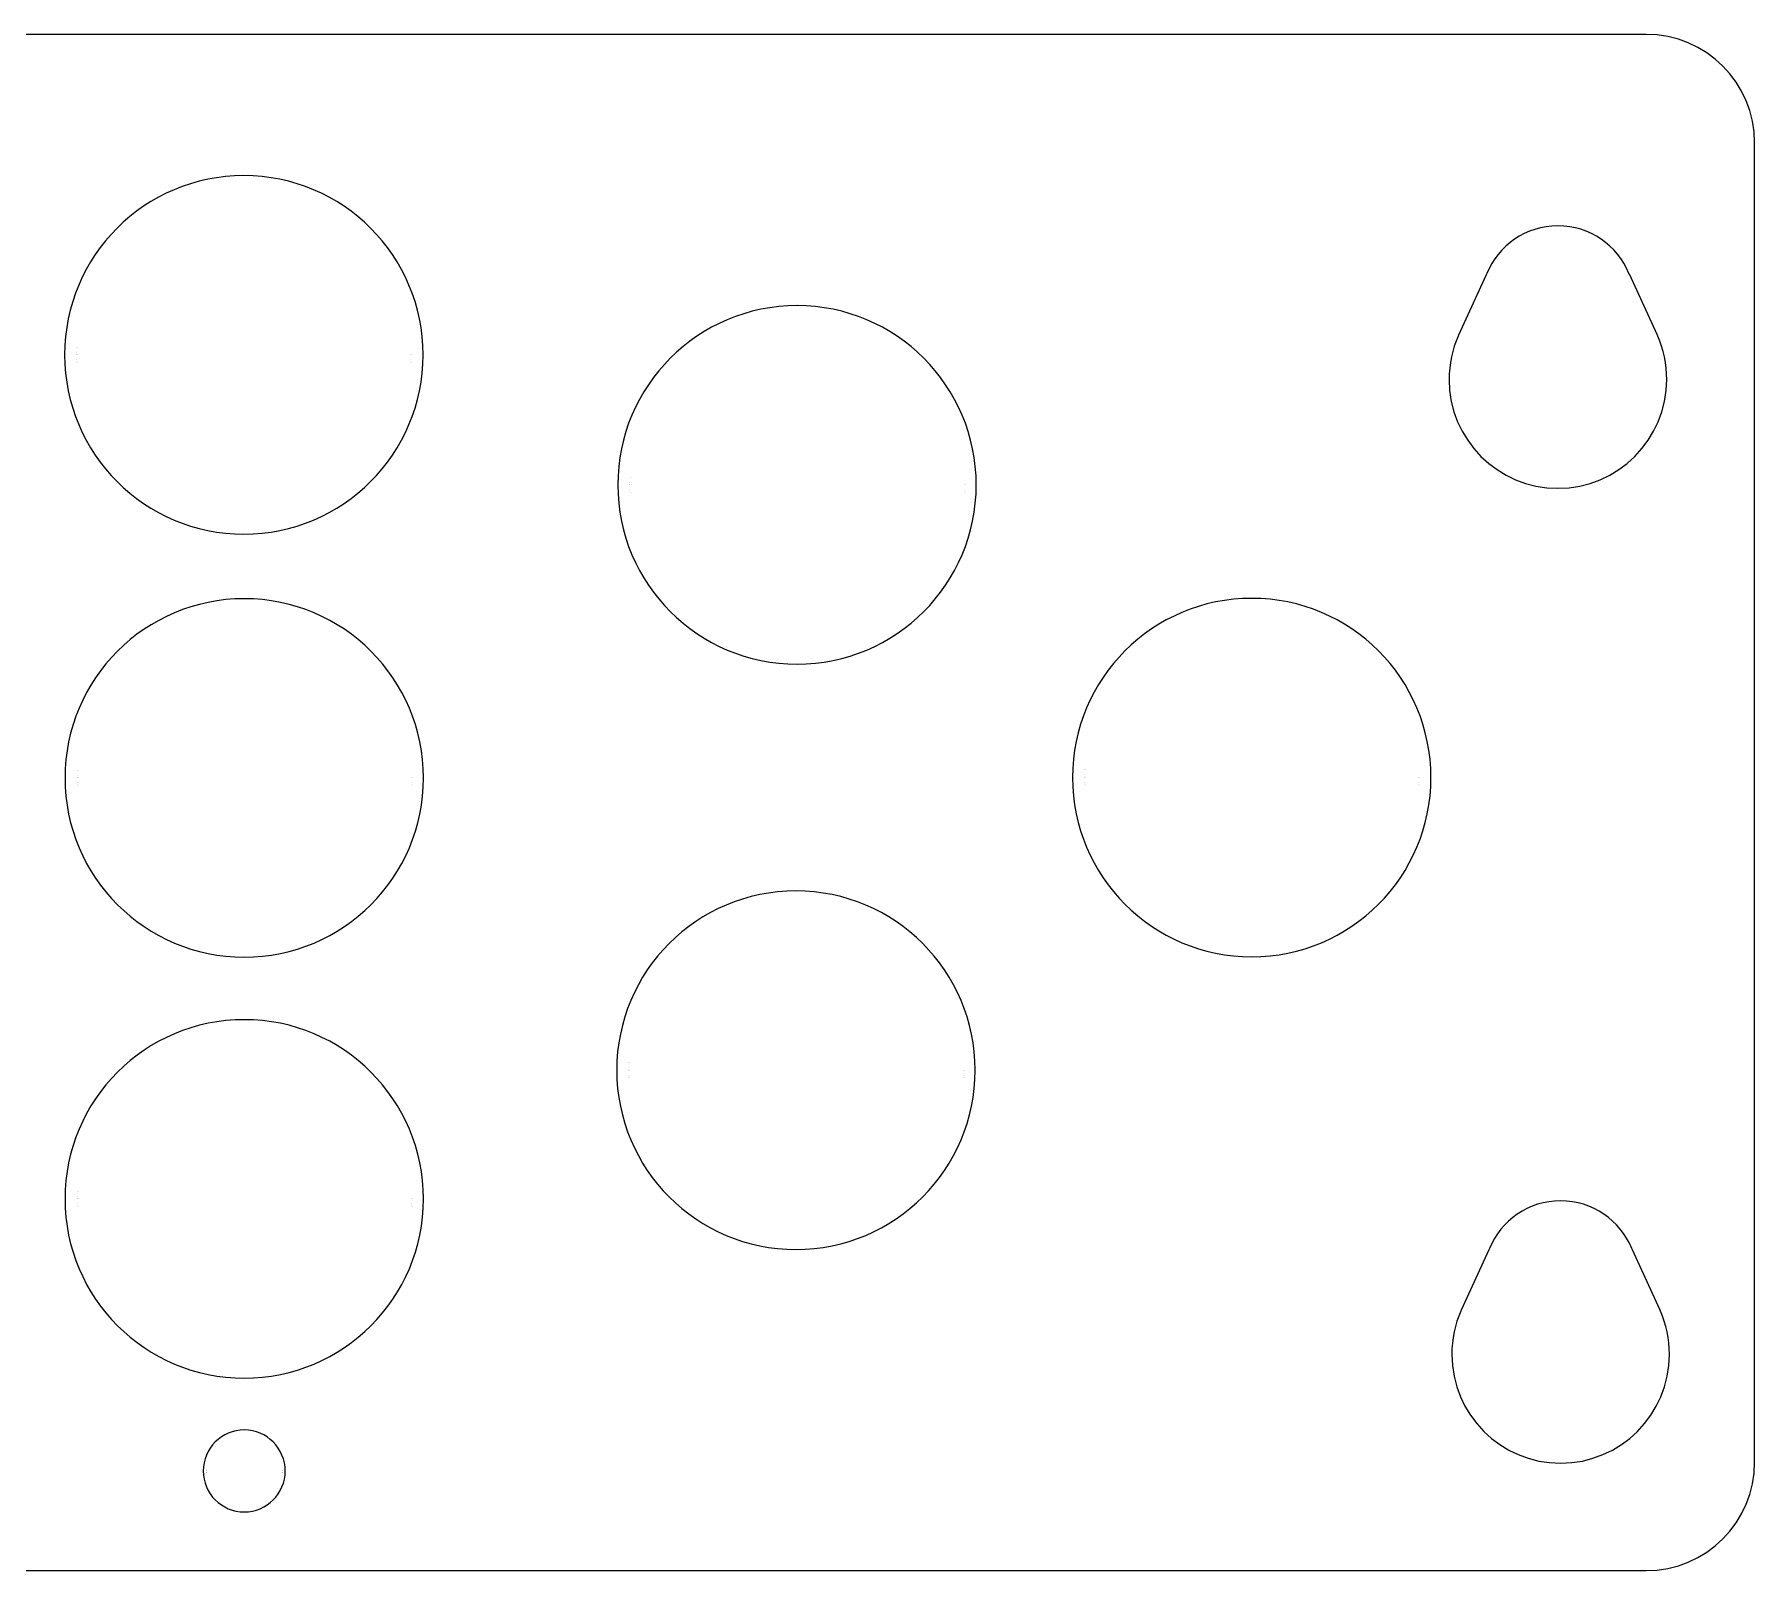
# Model space of a CAD drawing. Header units: inches. Extents: x 6 to 124, y -65 to -5.
# Drawn here: x 56.9 to 124, y -65.1 to -5.1 of the extents above; entities that cross this region are included whole.
import ezdxf

# ---------------------------------------------------------------- set-up
doc = ezdxf.new("R2010")
doc.units = ezdxf.units.IN
doc.header["$MEASUREMENT"] = 0
doc.layers.add('Layer 1', color=7, linetype='Continuous')

# ---------------------------------------------------------------- blocks, each defined once
blk = doc.blocks.new('block 5')
at = {"layer": 'Layer 1', "lineweight": 0}
for points in [[(58.513, -17.276), (58.513, -17.276)], [(58.513, -17.577), (58.513, -17.577)]]:
    blk.add_lwpolyline(points, dxfattribs=at)
blk = doc.blocks.new('block 6')
at = {"layer": 'Layer 1', "lineweight": 0}
blk.add_lwpolyline([(71.562, -17.577), (71.562, -17.577)], dxfattribs=at)
blk.add_lwpolyline([(71.562, -17.577), (71.562, -17.577)], dxfattribs=at)
blk = doc.blocks.new('block 4')
at = {"layer": 'Layer 1'}
for name in ['block 5', 'block 6']:
    blk.add_blockref(name, (0, 0), dxfattribs=at)
blk = doc.blocks.new('block 8')
at = {"layer": 'Layer 1', "lineweight": 0}
for points in [[(58.554, -17.276), (58.554, -17.276)], [(58.554, -17.577), (58.554, -17.577)]]:
    blk.add_lwpolyline(points, dxfattribs=at)
blk = doc.blocks.new('block 9')
at = {"layer": 'Layer 1', "lineweight": 0}
blk.add_lwpolyline([(71.603, -17.577), (71.603, -17.577)], dxfattribs=at)
blk.add_lwpolyline([(71.603, -17.577), (71.603, -17.577)], dxfattribs=at)
blk = doc.blocks.new('block 7')
at = {"layer": 'Layer 1'}
for name in ['block 8', 'block 9']:
    blk.add_blockref(name, (0, 0), dxfattribs=at)
blk = doc.blocks.new('block 11')
at = {"layer": 'Layer 1', "lineweight": 0}
for points in [[(58.513, -17.546), (58.513, -17.546)], [(58.513, -17.847), (58.513, -17.847)]]:
    blk.add_lwpolyline(points, dxfattribs=at)
blk = doc.blocks.new('block 12')
at = {"layer": 'Layer 1', "lineweight": 0}
blk.add_lwpolyline([(71.562, -17.847), (71.562, -17.847)], dxfattribs=at)
blk.add_lwpolyline([(71.562, -17.847), (71.562, -17.847)], dxfattribs=at)
blk = doc.blocks.new('block 10')
at = {"layer": 'Layer 1'}
for name in ['block 11', 'block 12']:
    blk.add_blockref(name, (0, 0), dxfattribs=at)
blk = doc.blocks.new('block 14')
at = {"layer": 'Layer 1', "lineweight": 0}
for points in [[(58.554, -17.577), (58.554, -17.577)], [(58.554, -17.879), (58.554, -17.879)]]:
    blk.add_lwpolyline(points, dxfattribs=at)
blk = doc.blocks.new('block 15')
at = {"layer": 'Layer 1', "lineweight": 0}
blk.add_lwpolyline([(71.603, -17.879), (71.603, -17.879)], dxfattribs=at)
blk.add_lwpolyline([(71.603, -17.879), (71.603, -17.879)], dxfattribs=at)
blk = doc.blocks.new('block 13')
at = {"layer": 'Layer 1'}
for name in ['block 14', 'block 15']:
    blk.add_blockref(name, (0, 0), dxfattribs=at)
blk = doc.blocks.new('block 18')
at = {"layer": 'Layer 1', "lineweight": 0}
for points in [[(58.513, -17.469), (58.513, -17.469)], [(58.513, -17.77), (58.513, -17.77)]]:
    blk.add_lwpolyline(points, dxfattribs=at)
blk = doc.blocks.new('block 19')
at = {"layer": 'Layer 1', "lineweight": 0}
blk.add_lwpolyline([(71.562, -17.77), (71.562, -17.77)], dxfattribs=at)
blk.add_lwpolyline([(71.562, -17.77), (71.562, -17.77)], dxfattribs=at)
blk = doc.blocks.new('block 17')
at = {"layer": 'Layer 1'}
for name in ['block 18', 'block 19']:
    blk.add_blockref(name, (0, 0), dxfattribs=at)
blk = doc.blocks.new('block 16')
at = {"layer": 'Layer 1'}
blk.add_blockref('block 17', (0, 0), dxfattribs=at)
blk = doc.blocks.new('block 3')
at = {"layer": 'Layer 1'}
for name in ['block 4', 'block 7', 'block 16', 'block 10', 'block 13']:
    blk.add_blockref(name, (0, 0), dxfattribs=at)
blk = doc.blocks.new('block 22')
at = {"layer": 'Layer 1', "lineweight": 0}
blk.add_lwpolyline([(71.577, -34.102), (71.577, -34.102)], dxfattribs=at)
blk.add_lwpolyline([(71.577, -34.102), (71.577, -34.102)], dxfattribs=at)
blk = doc.blocks.new('block 21')
at = {"layer": 'Layer 1'}
blk.add_blockref('block 22', (0, 0), dxfattribs=at)
blk = doc.blocks.new('block 24')
at = {"layer": 'Layer 1', "lineweight": 0}
blk.add_lwpolyline([(71.619, -34.102), (71.619, -34.102)], dxfattribs=at)
blk.add_lwpolyline([(71.619, -34.102), (71.619, -34.102)], dxfattribs=at)
blk = doc.blocks.new('block 23')
at = {"layer": 'Layer 1'}
blk.add_blockref('block 24', (0, 0), dxfattribs=at)
blk = doc.blocks.new('block 26')
at = {"layer": 'Layer 1', "lineweight": 0}
blk.add_lwpolyline([(71.577, -34.372), (71.577, -34.372)], dxfattribs=at)
blk.add_lwpolyline([(71.577, -34.372), (71.577, -34.372)], dxfattribs=at)
blk = doc.blocks.new('block 25')
at = {"layer": 'Layer 1'}
blk.add_blockref('block 26', (0, 0), dxfattribs=at)
blk = doc.blocks.new('block 28')
at = {"layer": 'Layer 1', "lineweight": 0}
blk.add_lwpolyline([(71.619, -34.404), (71.619, -34.404)], dxfattribs=at)
blk.add_lwpolyline([(71.619, -34.404), (71.619, -34.404)], dxfattribs=at)
blk = doc.blocks.new('block 27')
at = {"layer": 'Layer 1'}
blk.add_blockref('block 28', (0, 0), dxfattribs=at)
blk = doc.blocks.new('block 20')
at = {"layer": 'Layer 1'}
for name in ['block 21', 'block 23', 'block 25', 'block 27']:
    blk.add_blockref(name, (0, 0), dxfattribs=at)
blk = doc.blocks.new('block 40')
at = {"layer": 'Layer 1', "lineweight": 0}
blk.add_lwpolyline([(110.926, -34.086), (110.926, -34.086)], dxfattribs=at)
blk.add_lwpolyline([(110.926, -34.086), (110.926, -34.086)], dxfattribs=at)
blk = doc.blocks.new('block 39')
at = {"layer": 'Layer 1'}
blk.add_blockref('block 40', (0, 0), dxfattribs=at)
blk = doc.blocks.new('block 42')
at = {"layer": 'Layer 1', "lineweight": 0}
blk.add_lwpolyline([(110.967, -34.086), (110.967, -34.086)], dxfattribs=at)
blk.add_lwpolyline([(110.967, -34.086), (110.967, -34.086)], dxfattribs=at)
blk = doc.blocks.new('block 41')
at = {"layer": 'Layer 1'}
blk.add_blockref('block 42', (0, 0), dxfattribs=at)
blk = doc.blocks.new('block 44')
at = {"layer": 'Layer 1', "lineweight": 0}
blk.add_lwpolyline([(110.926, -34.356), (110.926, -34.356)], dxfattribs=at)
blk.add_lwpolyline([(110.926, -34.356), (110.926, -34.356)], dxfattribs=at)
blk = doc.blocks.new('block 43')
at = {"layer": 'Layer 1'}
blk.add_blockref('block 44', (0, 0), dxfattribs=at)
blk = doc.blocks.new('block 46')
at = {"layer": 'Layer 1', "lineweight": 0}
blk.add_lwpolyline([(110.967, -34.388), (110.967, -34.388)], dxfattribs=at)
blk.add_lwpolyline([(110.967, -34.388), (110.967, -34.388)], dxfattribs=at)
blk = doc.blocks.new('block 45')
at = {"layer": 'Layer 1'}
blk.add_blockref('block 46', (0, 0), dxfattribs=at)
blk = doc.blocks.new('block 38')
at = {"layer": 'Layer 1'}
for name in ['block 39', 'block 41', 'block 43', 'block 45']:
    blk.add_blockref(name, (0, 0), dxfattribs=at)
blk = doc.blocks.new('block 49')
at = {"layer": 'Layer 1', "lineweight": 0}
for points in [[(63.562, -61.101), (63.562, -61.101)], [(63.562, -61.169), (63.562, -61.169)]]:
    blk.add_lwpolyline(points, dxfattribs=at)
blk = doc.blocks.new('block 50')
at = {"layer": 'Layer 1', "lineweight": 0}
blk.add_lwpolyline([(66.544, -61.169), (66.544, -61.169)], dxfattribs=at)
blk.add_lwpolyline([(66.544, -61.169), (66.544, -61.169)], dxfattribs=at)
blk = doc.blocks.new('block 48')
at = {"layer": 'Layer 1'}
for name in ['block 49', 'block 50']:
    blk.add_blockref(name, (0, 0), dxfattribs=at)
blk = doc.blocks.new('block 52')
at = {"layer": 'Layer 1', "lineweight": 0}
for points in [[(63.571, -61.101), (63.571, -61.101)], [(63.571, -61.169), (63.571, -61.169)]]:
    blk.add_lwpolyline(points, dxfattribs=at)
blk = doc.blocks.new('block 53')
at = {"layer": 'Layer 1', "lineweight": 0}
blk.add_lwpolyline([(66.554, -61.169), (66.554, -61.169)], dxfattribs=at)
blk.add_lwpolyline([(66.554, -61.169), (66.554, -61.169)], dxfattribs=at)
blk = doc.blocks.new('block 51')
at = {"layer": 'Layer 1', "lineweight": 0}
blk.add_open_spline([(66.653, -61.169), (66.653, -62.053), (65.937, -62.769), (65.053, -62.769), (64.169, -62.769), (63.453, -62.053), (63.453, -61.169), (63.453, -60.286), (64.169, -59.569), (65.053, -59.569), (65.937, -59.569), (66.653, -60.286), (66.653, -61.169)], degree=3, knots=[0, 0, 0, 0, 1, 1, 1, 2, 2, 2, 3, 3, 3, 4, 4, 4, 4], dxfattribs=at)
at = {"layer": 'Layer 1'}
for name in ['block 52', 'block 53']:
    blk.add_blockref(name, (0, 0), dxfattribs=at)
blk = doc.blocks.new('block 55')
at = {"layer": 'Layer 1', "lineweight": 0}
for points in [[(63.562, -61.162), (63.562, -61.162)], [(63.562, -61.231), (63.562, -61.231)]]:
    blk.add_lwpolyline(points, dxfattribs=at)
blk = doc.blocks.new('block 56')
at = {"layer": 'Layer 1', "lineweight": 0}
blk.add_lwpolyline([(66.544, -61.231), (66.544, -61.231)], dxfattribs=at)
blk.add_lwpolyline([(66.544, -61.231), (66.544, -61.231)], dxfattribs=at)
blk = doc.blocks.new('block 54')
at = {"layer": 'Layer 1'}
for name in ['block 55', 'block 56']:
    blk.add_blockref(name, (0, 0), dxfattribs=at)
blk = doc.blocks.new('block 58')
at = {"layer": 'Layer 1', "lineweight": 0}
for points in [[(63.571, -61.169), (63.571, -61.169)], [(63.571, -61.238), (63.571, -61.238)]]:
    blk.add_lwpolyline(points, dxfattribs=at)
blk = doc.blocks.new('block 59')
at = {"layer": 'Layer 1', "lineweight": 0}
blk.add_lwpolyline([(66.554, -61.238), (66.554, -61.238)], dxfattribs=at)
blk.add_lwpolyline([(66.554, -61.238), (66.554, -61.238)], dxfattribs=at)
blk = doc.blocks.new('block 57')
at = {"layer": 'Layer 1'}
for name in ['block 58', 'block 59']:
    blk.add_blockref(name, (0, 0), dxfattribs=at)
blk = doc.blocks.new('block 62')
at = {"layer": 'Layer 1', "lineweight": 0}
for points in [[(63.562, -61.144), (63.562, -61.144)], [(63.562, -61.213), (63.562, -61.213)]]:
    blk.add_lwpolyline(points, dxfattribs=at)
blk = doc.blocks.new('block 63')
at = {"layer": 'Layer 1', "lineweight": 0}
blk.add_lwpolyline([(66.544, -61.213), (66.544, -61.213)], dxfattribs=at)
blk.add_lwpolyline([(66.544, -61.213), (66.544, -61.213)], dxfattribs=at)
blk = doc.blocks.new('block 61')
at = {"layer": 'Layer 1'}
for name in ['block 62', 'block 63']:
    blk.add_blockref(name, (0, 0), dxfattribs=at)
blk = doc.blocks.new('block 60')
at = {"layer": 'Layer 1'}
blk.add_blockref('block 61', (0, 0), dxfattribs=at)
blk = doc.blocks.new('block 47')
at = {"layer": 'Layer 1'}
for name in ['block 51', 'block 48', 'block 60', 'block 54', 'block 57']:
    blk.add_blockref(name, (0, 0), dxfattribs=at)
blk = doc.blocks.new('block 66')
at = {"layer": 'Layer 1', "lineweight": 0}
for points in [[(97.877, -33.786), (97.877, -33.786)], [(97.877, -34.087), (97.877, -34.087)]]:
    blk.add_lwpolyline(points, dxfattribs=at)
blk = doc.blocks.new('block 67')
at = {"layer": 'Layer 1', "lineweight": 0}
blk.add_lwpolyline([(110.926, -34.087), (110.926, -34.087)], dxfattribs=at)
blk.add_lwpolyline([(110.926, -34.087), (110.926, -34.087)], dxfattribs=at)
blk = doc.blocks.new('block 65')
at = {"layer": 'Layer 1'}
for name in ['block 66', 'block 67']:
    blk.add_blockref(name, (0, 0), dxfattribs=at)
blk = doc.blocks.new('block 69')
at = {"layer": 'Layer 1', "lineweight": 0}
for points in [[(97.918, -33.785), (97.918, -33.785)], [(97.918, -34.087), (97.918, -34.087)]]:
    blk.add_lwpolyline(points, dxfattribs=at)
blk = doc.blocks.new('block 70')
at = {"layer": 'Layer 1', "lineweight": 0}
blk.add_lwpolyline([(110.967, -34.087), (110.967, -34.087)], dxfattribs=at)
blk.add_lwpolyline([(110.967, -34.087), (110.967, -34.087)], dxfattribs=at)
blk = doc.blocks.new('block 68')
at = {"layer": 'Layer 1', "lineweight": 0}
blk.add_open_spline([(111.401, -34.087), (111.401, -37.953), (108.268, -41.087), (104.401, -41.087), (100.535, -41.087), (97.401, -37.953), (97.401, -34.087), (97.401, -30.22), (100.535, -27.087), (104.401, -27.087), (108.268, -27.087), (111.401, -30.22), (111.401, -34.087)], degree=3, knots=[0, 0, 0, 0, 1, 1, 1, 2, 2, 2, 3, 3, 3, 4, 4, 4, 4], dxfattribs=at)
at = {"layer": 'Layer 1'}
for name in ['block 69', 'block 70']:
    blk.add_blockref(name, (0, 0), dxfattribs=at)
blk = doc.blocks.new('block 72')
at = {"layer": 'Layer 1', "lineweight": 0}
for points in [[(97.877, -34.055), (97.877, -34.055)], [(97.877, -34.357), (97.877, -34.357)]]:
    blk.add_lwpolyline(points, dxfattribs=at)
blk = doc.blocks.new('block 73')
at = {"layer": 'Layer 1', "lineweight": 0}
blk.add_lwpolyline([(110.926, -34.357), (110.926, -34.357)], dxfattribs=at)
blk.add_lwpolyline([(110.926, -34.357), (110.926, -34.357)], dxfattribs=at)
blk = doc.blocks.new('block 71')
at = {"layer": 'Layer 1'}
for name in ['block 72', 'block 73']:
    blk.add_blockref(name, (0, 0), dxfattribs=at)
blk = doc.blocks.new('block 75')
at = {"layer": 'Layer 1', "lineweight": 0}
for points in [[(97.918, -34.087), (97.918, -34.087)], [(97.918, -34.388), (97.918, -34.388)]]:
    blk.add_lwpolyline(points, dxfattribs=at)
blk = doc.blocks.new('block 76')
at = {"layer": 'Layer 1', "lineweight": 0}
blk.add_lwpolyline([(110.967, -34.388), (110.967, -34.388)], dxfattribs=at)
blk.add_lwpolyline([(110.967, -34.388), (110.967, -34.388)], dxfattribs=at)
blk = doc.blocks.new('block 74')
at = {"layer": 'Layer 1'}
for name in ['block 75', 'block 76']:
    blk.add_blockref(name, (0, 0), dxfattribs=at)
blk = doc.blocks.new('block 79')
at = {"layer": 'Layer 1', "lineweight": 0}
for points in [[(97.877, -33.978), (97.877, -33.978)], [(97.877, -34.279), (97.877, -34.279)]]:
    blk.add_lwpolyline(points, dxfattribs=at)
blk = doc.blocks.new('block 80')
at = {"layer": 'Layer 1', "lineweight": 0}
blk.add_lwpolyline([(110.926, -34.279), (110.926, -34.279)], dxfattribs=at)
blk.add_lwpolyline([(110.926, -34.279), (110.926, -34.279)], dxfattribs=at)
blk = doc.blocks.new('block 78')
at = {"layer": 'Layer 1'}
for name in ['block 79', 'block 80']:
    blk.add_blockref(name, (0, 0), dxfattribs=at)
blk = doc.blocks.new('block 77')
at = {"layer": 'Layer 1'}
blk.add_blockref('block 78', (0, 0), dxfattribs=at)
blk = doc.blocks.new('block 64')
at = {"layer": 'Layer 1'}
for name in ['block 68', 'block 65', 'block 77', 'block 71', 'block 74']:
    blk.add_blockref(name, (0, 0), dxfattribs=at)
blk = doc.blocks.new('block 83')
at = {"layer": 'Layer 1', "lineweight": 0}
for points in [[(58.529, -50.243), (58.529, -50.243)], [(58.529, -50.544), (58.529, -50.544)]]:
    blk.add_lwpolyline(points, dxfattribs=at)
blk = doc.blocks.new('block 84')
at = {"layer": 'Layer 1', "lineweight": 0}
blk.add_lwpolyline([(71.578, -50.544), (71.578, -50.544)], dxfattribs=at)
blk.add_lwpolyline([(71.578, -50.544), (71.578, -50.544)], dxfattribs=at)
blk = doc.blocks.new('block 82')
at = {"layer": 'Layer 1'}
for name in ['block 83', 'block 84']:
    blk.add_blockref(name, (0, 0), dxfattribs=at)
blk = doc.blocks.new('block 86')
at = {"layer": 'Layer 1', "lineweight": 0}
for points in [[(58.57, -50.243), (58.57, -50.243)], [(58.57, -50.544), (58.57, -50.544)]]:
    blk.add_lwpolyline(points, dxfattribs=at)
blk = doc.blocks.new('block 87')
at = {"layer": 'Layer 1', "lineweight": 0}
blk.add_lwpolyline([(71.619, -50.544), (71.619, -50.544)], dxfattribs=at)
blk.add_lwpolyline([(71.619, -50.544), (71.619, -50.544)], dxfattribs=at)
blk = doc.blocks.new('block 85')
at = {"layer": 'Layer 1', "lineweight": 0}
blk.add_open_spline([(72.053, -50.545), (72.053, -54.411), (68.919, -57.545), (65.053, -57.545), (61.186, -57.545), (58.053, -54.411), (58.053, -50.545), (58.053, -46.678), (61.186, -43.544), (65.053, -43.544), (68.919, -43.544), (72.053, -46.678), (72.053, -50.545)], degree=3, knots=[0, 0, 0, 0, 1, 1, 1, 2, 2, 2, 3, 3, 3, 4, 4, 4, 4], dxfattribs=at)
at = {"layer": 'Layer 1'}
for name in ['block 86', 'block 87']:
    blk.add_blockref(name, (0, 0), dxfattribs=at)
blk = doc.blocks.new('block 89')
at = {"layer": 'Layer 1', "lineweight": 0}
for points in [[(58.529, -50.513), (58.529, -50.513)], [(58.529, -50.814), (58.529, -50.814)]]:
    blk.add_lwpolyline(points, dxfattribs=at)
blk = doc.blocks.new('block 90')
at = {"layer": 'Layer 1', "lineweight": 0}
blk.add_lwpolyline([(71.578, -50.814), (71.578, -50.814)], dxfattribs=at)
blk.add_lwpolyline([(71.578, -50.814), (71.578, -50.814)], dxfattribs=at)
blk = doc.blocks.new('block 88')
at = {"layer": 'Layer 1'}
for name in ['block 89', 'block 90']:
    blk.add_blockref(name, (0, 0), dxfattribs=at)
blk = doc.blocks.new('block 92')
at = {"layer": 'Layer 1', "lineweight": 0}
for points in [[(58.57, -50.544), (58.57, -50.544)], [(58.57, -50.846), (58.57, -50.846)]]:
    blk.add_lwpolyline(points, dxfattribs=at)
blk = doc.blocks.new('block 93')
at = {"layer": 'Layer 1', "lineweight": 0}
blk.add_lwpolyline([(71.619, -50.846), (71.619, -50.846)], dxfattribs=at)
blk.add_lwpolyline([(71.619, -50.846), (71.619, -50.846)], dxfattribs=at)
blk = doc.blocks.new('block 91')
at = {"layer": 'Layer 1'}
for name in ['block 92', 'block 93']:
    blk.add_blockref(name, (0, 0), dxfattribs=at)
blk = doc.blocks.new('block 96')
at = {"layer": 'Layer 1', "lineweight": 0}
for points in [[(58.529, -50.435), (58.529, -50.435)], [(58.529, -50.736), (58.529, -50.736)]]:
    blk.add_lwpolyline(points, dxfattribs=at)
blk = doc.blocks.new('block 97')
at = {"layer": 'Layer 1', "lineweight": 0}
blk.add_lwpolyline([(71.578, -50.736), (71.578, -50.736)], dxfattribs=at)
blk.add_lwpolyline([(71.578, -50.736), (71.578, -50.736)], dxfattribs=at)
blk = doc.blocks.new('block 95')
at = {"layer": 'Layer 1'}
for name in ['block 96', 'block 97']:
    blk.add_blockref(name, (0, 0), dxfattribs=at)
blk = doc.blocks.new('block 94')
at = {"layer": 'Layer 1'}
blk.add_blockref('block 95', (0, 0), dxfattribs=at)
blk = doc.blocks.new('block 81')
at = {"layer": 'Layer 1'}
for name in ['block 85', 'block 82', 'block 94', 'block 88', 'block 91']:
    blk.add_blockref(name, (0, 0), dxfattribs=at)
blk = doc.blocks.new('block 100')
at = {"layer": 'Layer 1', "lineweight": 0}
for points in [[(80.118, -22.355), (80.118, -22.355)], [(80.118, -22.656), (80.118, -22.656)]]:
    blk.add_lwpolyline(points, dxfattribs=at)
blk = doc.blocks.new('block 101')
at = {"layer": 'Layer 1', "lineweight": 0}
blk.add_lwpolyline([(93.167, -22.656), (93.167, -22.656)], dxfattribs=at)
blk.add_lwpolyline([(93.167, -22.656), (93.167, -22.656)], dxfattribs=at)
blk = doc.blocks.new('block 99')
at = {"layer": 'Layer 1'}
for name in ['block 100', 'block 101']:
    blk.add_blockref(name, (0, 0), dxfattribs=at)
blk = doc.blocks.new('block 103')
at = {"layer": 'Layer 1', "lineweight": 0}
for points in [[(80.159, -22.355), (80.159, -22.355)], [(80.159, -22.656), (80.159, -22.656)]]:
    blk.add_lwpolyline(points, dxfattribs=at)
blk = doc.blocks.new('block 104')
at = {"layer": 'Layer 1', "lineweight": 0}
blk.add_lwpolyline([(93.208, -22.656), (93.208, -22.656)], dxfattribs=at)
blk.add_lwpolyline([(93.208, -22.656), (93.208, -22.656)], dxfattribs=at)
blk = doc.blocks.new('block 102')
at = {"layer": 'Layer 1', "lineweight": 0}
blk.add_open_spline([(93.642, -22.657), (93.642, -26.523), (90.509, -29.657), (86.642, -29.657), (82.776, -29.657), (79.642, -26.523), (79.642, -22.657), (79.642, -18.79), (82.776, -15.656), (86.642, -15.656), (90.509, -15.656), (93.642, -18.79), (93.642, -22.657)], degree=3, knots=[0, 0, 0, 0, 1, 1, 1, 2, 2, 2, 3, 3, 3, 4, 4, 4, 4], dxfattribs=at)
at = {"layer": 'Layer 1'}
for name in ['block 103', 'block 104']:
    blk.add_blockref(name, (0, 0), dxfattribs=at)
blk = doc.blocks.new('block 106')
at = {"layer": 'Layer 1', "lineweight": 0}
for points in [[(80.118, -22.625), (80.118, -22.625)], [(80.118, -22.927), (80.118, -22.927)]]:
    blk.add_lwpolyline(points, dxfattribs=at)
blk = doc.blocks.new('block 107')
at = {"layer": 'Layer 1', "lineweight": 0}
blk.add_lwpolyline([(93.167, -22.927), (93.167, -22.927)], dxfattribs=at)
blk.add_lwpolyline([(93.167, -22.927), (93.167, -22.927)], dxfattribs=at)
blk = doc.blocks.new('block 105')
at = {"layer": 'Layer 1'}
for name in ['block 106', 'block 107']:
    blk.add_blockref(name, (0, 0), dxfattribs=at)
blk = doc.blocks.new('block 109')
at = {"layer": 'Layer 1', "lineweight": 0}
for points in [[(80.159, -22.656), (80.159, -22.656)], [(80.159, -22.958), (80.159, -22.958)]]:
    blk.add_lwpolyline(points, dxfattribs=at)
blk = doc.blocks.new('block 110')
at = {"layer": 'Layer 1', "lineweight": 0}
blk.add_lwpolyline([(93.208, -22.958), (93.208, -22.958)], dxfattribs=at)
blk.add_lwpolyline([(93.208, -22.958), (93.208, -22.958)], dxfattribs=at)
blk = doc.blocks.new('block 108')
at = {"layer": 'Layer 1'}
for name in ['block 109', 'block 110']:
    blk.add_blockref(name, (0, 0), dxfattribs=at)
blk = doc.blocks.new('block 113')
at = {"layer": 'Layer 1', "lineweight": 0}
for points in [[(80.118, -22.548), (80.118, -22.548)], [(80.118, -22.849), (80.118, -22.849)]]:
    blk.add_lwpolyline(points, dxfattribs=at)
blk = doc.blocks.new('block 114')
at = {"layer": 'Layer 1', "lineweight": 0}
blk.add_lwpolyline([(93.167, -22.849), (93.167, -22.849)], dxfattribs=at)
blk.add_lwpolyline([(93.167, -22.849), (93.167, -22.849)], dxfattribs=at)
blk = doc.blocks.new('block 112')
at = {"layer": 'Layer 1'}
for name in ['block 113', 'block 114']:
    blk.add_blockref(name, (0, 0), dxfattribs=at)
blk = doc.blocks.new('block 111')
at = {"layer": 'Layer 1'}
blk.add_blockref('block 112', (0, 0), dxfattribs=at)
blk = doc.blocks.new('block 98')
at = {"layer": 'Layer 1'}
for name in ['block 102', 'block 99', 'block 111', 'block 105', 'block 108']:
    blk.add_blockref(name, (0, 0), dxfattribs=at)
blk = doc.blocks.new('block 117')
at = {"layer": 'Layer 1', "lineweight": 0}
for points in [[(58.513, -17.276), (58.513, -17.276)], [(58.513, -17.577), (58.513, -17.577)]]:
    blk.add_lwpolyline(points, dxfattribs=at)
blk = doc.blocks.new('block 118')
at = {"layer": 'Layer 1', "lineweight": 0}
blk.add_lwpolyline([(71.562, -17.577), (71.562, -17.577)], dxfattribs=at)
blk.add_lwpolyline([(71.562, -17.577), (71.562, -17.577)], dxfattribs=at)
blk = doc.blocks.new('block 116')
at = {"layer": 'Layer 1'}
for name in ['block 117', 'block 118']:
    blk.add_blockref(name, (0, 0), dxfattribs=at)
blk = doc.blocks.new('block 120')
at = {"layer": 'Layer 1', "lineweight": 0}
for points in [[(58.554, -17.276), (58.554, -17.276)], [(58.554, -17.577), (58.554, -17.577)]]:
    blk.add_lwpolyline(points, dxfattribs=at)
blk = doc.blocks.new('block 121')
at = {"layer": 'Layer 1', "lineweight": 0}
blk.add_lwpolyline([(71.603, -17.577), (71.603, -17.577)], dxfattribs=at)
blk.add_lwpolyline([(71.603, -17.577), (71.603, -17.577)], dxfattribs=at)
blk = doc.blocks.new('block 119')
at = {"layer": 'Layer 1', "lineweight": 0}
blk.add_open_spline([(72.037, -17.578), (72.037, -21.444), (68.903, -24.578), (65.037, -24.578), (61.171, -24.578), (58.037, -21.444), (58.037, -17.578), (58.037, -13.711), (61.171, -10.578), (65.037, -10.578), (68.903, -10.578), (72.037, -13.711), (72.037, -17.578)], degree=3, knots=[0, 0, 0, 0, 1, 1, 1, 2, 2, 2, 3, 3, 3, 4, 4, 4, 4], dxfattribs=at)
at = {"layer": 'Layer 1'}
for name in ['block 120', 'block 121']:
    blk.add_blockref(name, (0, 0), dxfattribs=at)
blk = doc.blocks.new('block 123')
at = {"layer": 'Layer 1', "lineweight": 0}
for points in [[(58.513, -17.546), (58.513, -17.546)], [(58.513, -17.847), (58.513, -17.847)]]:
    blk.add_lwpolyline(points, dxfattribs=at)
blk = doc.blocks.new('block 124')
at = {"layer": 'Layer 1', "lineweight": 0}
blk.add_lwpolyline([(71.562, -17.847), (71.562, -17.847)], dxfattribs=at)
blk.add_lwpolyline([(71.562, -17.847), (71.562, -17.847)], dxfattribs=at)
blk = doc.blocks.new('block 122')
at = {"layer": 'Layer 1'}
for name in ['block 123', 'block 124']:
    blk.add_blockref(name, (0, 0), dxfattribs=at)
blk = doc.blocks.new('block 126')
at = {"layer": 'Layer 1', "lineweight": 0}
for points in [[(58.554, -17.577), (58.554, -17.577)], [(58.554, -17.879), (58.554, -17.879)]]:
    blk.add_lwpolyline(points, dxfattribs=at)
blk = doc.blocks.new('block 127')
at = {"layer": 'Layer 1', "lineweight": 0}
blk.add_lwpolyline([(71.603, -17.879), (71.603, -17.879)], dxfattribs=at)
blk.add_lwpolyline([(71.603, -17.879), (71.603, -17.879)], dxfattribs=at)
blk = doc.blocks.new('block 125')
at = {"layer": 'Layer 1'}
for name in ['block 126', 'block 127']:
    blk.add_blockref(name, (0, 0), dxfattribs=at)
blk = doc.blocks.new('block 130')
at = {"layer": 'Layer 1', "lineweight": 0}
for points in [[(58.513, -17.469), (58.513, -17.469)], [(58.513, -17.77), (58.513, -17.77)]]:
    blk.add_lwpolyline(points, dxfattribs=at)
blk = doc.blocks.new('block 131')
at = {"layer": 'Layer 1', "lineweight": 0}
blk.add_lwpolyline([(71.562, -17.77), (71.562, -17.77)], dxfattribs=at)
blk.add_lwpolyline([(71.562, -17.77), (71.562, -17.77)], dxfattribs=at)
blk = doc.blocks.new('block 129')
at = {"layer": 'Layer 1'}
for name in ['block 130', 'block 131']:
    blk.add_blockref(name, (0, 0), dxfattribs=at)
blk = doc.blocks.new('block 128')
at = {"layer": 'Layer 1'}
blk.add_blockref('block 129', (0, 0), dxfattribs=at)
blk = doc.blocks.new('block 115')
at = {"layer": 'Layer 1'}
for name in ['block 119', 'block 116', 'block 128', 'block 122', 'block 125']:
    blk.add_blockref(name, (0, 0), dxfattribs=at)
blk = doc.blocks.new('block 168')
at = {"layer": 'Layer 1', "lineweight": 0}
for points in [[(58.528, -33.801), (58.528, -33.801)], [(58.528, -34.102), (58.528, -34.102)]]:
    blk.add_lwpolyline(points, dxfattribs=at)
blk = doc.blocks.new('block 169')
at = {"layer": 'Layer 1', "lineweight": 0}
blk.add_lwpolyline([(71.577, -34.102), (71.577, -34.102)], dxfattribs=at)
blk.add_lwpolyline([(71.577, -34.102), (71.577, -34.102)], dxfattribs=at)
blk = doc.blocks.new('block 167')
at = {"layer": 'Layer 1'}
for name in ['block 168', 'block 169']:
    blk.add_blockref(name, (0, 0), dxfattribs=at)
blk = doc.blocks.new('block 171')
at = {"layer": 'Layer 1', "lineweight": 0}
for points in [[(58.57, -33.801), (58.57, -33.801)], [(58.57, -34.102), (58.57, -34.102)]]:
    blk.add_lwpolyline(points, dxfattribs=at)
blk = doc.blocks.new('block 172')
at = {"layer": 'Layer 1', "lineweight": 0}
blk.add_lwpolyline([(71.619, -34.102), (71.619, -34.102)], dxfattribs=at)
blk.add_lwpolyline([(71.619, -34.102), (71.619, -34.102)], dxfattribs=at)
blk = doc.blocks.new('block 170')
at = {"layer": 'Layer 1', "lineweight": 0}
blk.add_open_spline([(72.053, -34.103), (72.053, -37.969), (68.919, -41.103), (65.052, -41.103), (61.186, -41.103), (58.053, -37.969), (58.053, -34.103), (58.053, -30.236), (61.186, -27.102), (65.052, -27.102), (68.919, -27.102), (72.053, -30.236), (72.053, -34.103)], degree=3, knots=[0, 0, 0, 0, 1, 1, 1, 2, 2, 2, 3, 3, 3, 4, 4, 4, 4], dxfattribs=at)
at = {"layer": 'Layer 1'}
for name in ['block 171', 'block 172']:
    blk.add_blockref(name, (0, 0), dxfattribs=at)
blk = doc.blocks.new('block 174')
at = {"layer": 'Layer 1', "lineweight": 0}
for points in [[(58.528, -34.071), (58.528, -34.071)], [(58.528, -34.372), (58.528, -34.372)]]:
    blk.add_lwpolyline(points, dxfattribs=at)
blk = doc.blocks.new('block 175')
at = {"layer": 'Layer 1', "lineweight": 0}
blk.add_lwpolyline([(71.577, -34.372), (71.577, -34.372)], dxfattribs=at)
blk.add_lwpolyline([(71.577, -34.372), (71.577, -34.372)], dxfattribs=at)
blk = doc.blocks.new('block 173')
at = {"layer": 'Layer 1'}
for name in ['block 174', 'block 175']:
    blk.add_blockref(name, (0, 0), dxfattribs=at)
blk = doc.blocks.new('block 177')
at = {"layer": 'Layer 1', "lineweight": 0}
for points in [[(58.57, -34.102), (58.57, -34.102)], [(58.57, -34.404), (58.57, -34.404)]]:
    blk.add_lwpolyline(points, dxfattribs=at)
blk = doc.blocks.new('block 178')
at = {"layer": 'Layer 1', "lineweight": 0}
blk.add_lwpolyline([(71.619, -34.404), (71.619, -34.404)], dxfattribs=at)
blk.add_lwpolyline([(71.619, -34.404), (71.619, -34.404)], dxfattribs=at)
blk = doc.blocks.new('block 176')
at = {"layer": 'Layer 1'}
for name in ['block 177', 'block 178']:
    blk.add_blockref(name, (0, 0), dxfattribs=at)
blk = doc.blocks.new('block 181')
at = {"layer": 'Layer 1', "lineweight": 0}
for points in [[(58.528, -33.993), (58.528, -33.993)], [(58.528, -34.294), (58.528, -34.294)]]:
    blk.add_lwpolyline(points, dxfattribs=at)
blk = doc.blocks.new('block 182')
at = {"layer": 'Layer 1', "lineweight": 0}
blk.add_lwpolyline([(71.577, -34.294), (71.577, -34.294)], dxfattribs=at)
blk.add_lwpolyline([(71.577, -34.294), (71.577, -34.294)], dxfattribs=at)
blk = doc.blocks.new('block 180')
at = {"layer": 'Layer 1'}
for name in ['block 181', 'block 182']:
    blk.add_blockref(name, (0, 0), dxfattribs=at)
blk = doc.blocks.new('block 179')
at = {"layer": 'Layer 1'}
blk.add_blockref('block 180', (0, 0), dxfattribs=at)
blk = doc.blocks.new('block 166')
at = {"layer": 'Layer 1'}
for name in ['block 170', 'block 167', 'block 179', 'block 173', 'block 176']:
    blk.add_blockref(name, (0, 0), dxfattribs=at)
blk = doc.blocks.new('block 202')
at = {"layer": 'Layer 1', "lineweight": 0}
for points in [[(80.075, -45.216), (80.075, -45.216)], [(80.075, -45.517), (80.075, -45.517)]]:
    blk.add_lwpolyline(points, dxfattribs=at)
blk = doc.blocks.new('block 203')
at = {"layer": 'Layer 1', "lineweight": 0}
blk.add_lwpolyline([(93.125, -45.517), (93.125, -45.517)], dxfattribs=at)
blk.add_lwpolyline([(93.125, -45.517), (93.125, -45.517)], dxfattribs=at)
blk = doc.blocks.new('block 201')
at = {"layer": 'Layer 1'}
for name in ['block 202', 'block 203']:
    blk.add_blockref(name, (0, 0), dxfattribs=at)
blk = doc.blocks.new('block 205')
at = {"layer": 'Layer 1', "lineweight": 0}
for points in [[(80.117, -45.215), (80.117, -45.215)], [(80.117, -45.517), (80.117, -45.517)]]:
    blk.add_lwpolyline(points, dxfattribs=at)
blk = doc.blocks.new('block 206')
at = {"layer": 'Layer 1', "lineweight": 0}
blk.add_lwpolyline([(93.166, -45.517), (93.166, -45.517)], dxfattribs=at)
blk.add_lwpolyline([(93.166, -45.517), (93.166, -45.517)], dxfattribs=at)
blk = doc.blocks.new('block 204')
at = {"layer": 'Layer 1', "lineweight": 0}
blk.add_open_spline([(93.6, -45.517), (93.6, -49.383), (90.466, -52.517), (86.6, -52.517), (82.733, -52.517), (79.6, -49.383), (79.6, -45.517), (79.6, -41.65), (82.733, -38.517), (86.6, -38.517), (90.466, -38.517), (93.6, -41.65), (93.6, -45.517)], degree=3, knots=[0, 0, 0, 0, 1, 1, 1, 2, 2, 2, 3, 3, 3, 4, 4, 4, 4], dxfattribs=at)
at = {"layer": 'Layer 1'}
for name in ['block 205', 'block 206']:
    blk.add_blockref(name, (0, 0), dxfattribs=at)
blk = doc.blocks.new('block 208')
at = {"layer": 'Layer 1', "lineweight": 0}
for points in [[(80.075, -45.485), (80.075, -45.485)], [(80.075, -45.787), (80.075, -45.787)]]:
    blk.add_lwpolyline(points, dxfattribs=at)
blk = doc.blocks.new('block 209')
at = {"layer": 'Layer 1', "lineweight": 0}
blk.add_lwpolyline([(93.125, -45.787), (93.125, -45.787)], dxfattribs=at)
blk.add_lwpolyline([(93.125, -45.787), (93.125, -45.787)], dxfattribs=at)
blk = doc.blocks.new('block 207')
at = {"layer": 'Layer 1'}
for name in ['block 208', 'block 209']:
    blk.add_blockref(name, (0, 0), dxfattribs=at)
blk = doc.blocks.new('block 211')
at = {"layer": 'Layer 1', "lineweight": 0}
for points in [[(80.117, -45.517), (80.117, -45.517)], [(80.117, -45.818), (80.117, -45.818)]]:
    blk.add_lwpolyline(points, dxfattribs=at)
blk = doc.blocks.new('block 212')
at = {"layer": 'Layer 1', "lineweight": 0}
blk.add_lwpolyline([(93.166, -45.818), (93.166, -45.818)], dxfattribs=at)
blk.add_lwpolyline([(93.166, -45.818), (93.166, -45.818)], dxfattribs=at)
blk = doc.blocks.new('block 210')
at = {"layer": 'Layer 1'}
for name in ['block 211', 'block 212']:
    blk.add_blockref(name, (0, 0), dxfattribs=at)
blk = doc.blocks.new('block 215')
at = {"layer": 'Layer 1', "lineweight": 0}
for points in [[(80.075, -45.408), (80.075, -45.408)], [(80.075, -45.709), (80.075, -45.709)]]:
    blk.add_lwpolyline(points, dxfattribs=at)
blk = doc.blocks.new('block 216')
at = {"layer": 'Layer 1', "lineweight": 0}
blk.add_lwpolyline([(93.125, -45.709), (93.125, -45.709)], dxfattribs=at)
blk.add_lwpolyline([(93.125, -45.709), (93.125, -45.709)], dxfattribs=at)
blk = doc.blocks.new('block 214')
at = {"layer": 'Layer 1'}
for name in ['block 215', 'block 216']:
    blk.add_blockref(name, (0, 0), dxfattribs=at)
blk = doc.blocks.new('block 213')
at = {"layer": 'Layer 1'}
blk.add_blockref('block 214', (0, 0), dxfattribs=at)
blk = doc.blocks.new('block 200')
at = {"layer": 'Layer 1'}
for name in ['block 204', 'block 201', 'block 213', 'block 207', 'block 210']:
    blk.add_blockref(name, (0, 0), dxfattribs=at)
blk = doc.blocks.new('block 2')
at = {"layer": 'Layer 1', "lineweight": 0}
for points, knots in [([(119.808, -65.061), (119.808, -65.061), (10.275, -65.061), (10.275, -65.061), (7.947, -65.061), (6.042, -63.156), (6.042, -60.828), (6.042, -60.828), (6.042, -9.294), (6.042, -9.294), (6.042, -6.966), (7.947, -5.061), (10.275, -5.061), (10.275, -5.061), (119.808, -5.061), (119.808, -5.061), (122.137, -5.061), (124.042, -6.966), (124.042, -9.294), (124.042, -9.294), (124.042, -60.828), (124.042, -60.828), (124.042, -63.156), (122.137, -65.061), (119.808, -65.061)], [0, 0, 0, 0, 1, 1, 1, 2, 2, 2, 3, 3, 3, 4, 4, 4, 5, 5, 5, 6, 6, 6, 7, 7, 7, 8, 8, 8, 8]), ([(112.479, -16.803), (112.479, -16.803), (113.554, -14.458), (113.554, -14.458), (113.554, -14.458), (113.581, -14.406), (113.581, -14.406), (114.027, -13.31), (115.104, -12.537), (116.36, -12.537), (117.612, -12.537), (118.686, -13.304), (119.135, -14.394), (119.135, -14.394), (119.166, -14.458), (119.166, -14.458), (119.166, -14.458), (120.235, -16.788), (120.235, -16.788), (120.235, -16.788), (120.258, -16.841), (120.258, -16.841), (120.485, -17.361), (120.61, -17.934), (120.61, -18.537), (120.61, -20.884), (118.707, -22.787), (116.36, -22.787), (114.014, -22.787), (112.11, -20.884), (112.11, -18.537), (112.11, -17.936), (112.235, -17.364), (112.46, -16.846), (112.46, -16.846), (112.479, -16.803), (112.479, -16.803)], [0, 0, 0, 0, 1, 1, 1, 2, 2, 2, 3, 3, 3, 4, 4, 4, 5, 5, 5, 6, 6, 6, 7, 7, 7, 8, 8, 8, 9, 9, 9, 10, 10, 10, 11, 11, 11, 12, 12, 12, 12]), ([(112.585, -54.884), (112.585, -54.884), (113.66, -52.539), (113.66, -52.539), (113.66, -52.539), (113.686, -52.487), (113.686, -52.487), (114.133, -51.39), (115.21, -50.617), (116.466, -50.617), (117.718, -50.617), (118.791, -51.385), (119.241, -52.475), (119.241, -52.475), (119.271, -52.539), (119.271, -52.539), (119.271, -52.539), (120.341, -54.869), (120.341, -54.869), (120.341, -54.869), (120.364, -54.922), (120.364, -54.922), (120.591, -55.441), (120.716, -56.015), (120.716, -56.617), (120.716, -58.964), (118.813, -60.867), (116.466, -60.867), (114.12, -60.867), (112.216, -58.964), (112.216, -56.617), (112.216, -56.016), (112.341, -55.444), (112.566, -54.926), (112.566, -54.926), (112.585, -54.884), (112.585, -54.884)], [0, 0, 0, 0, 1, 1, 1, 2, 2, 2, 3, 3, 3, 4, 4, 4, 5, 5, 5, 6, 6, 6, 7, 7, 7, 8, 8, 8, 9, 9, 9, 10, 10, 10, 11, 11, 11, 12, 12, 12, 12])]:
    blk.add_open_spline(points, degree=3, knots=knots, dxfattribs=at)
at = {"layer": 'Layer 1'}
for name in ['block 115', 'block 98', 'block 3', 'block 166', 'block 64', 'block 20', 'block 38', 'block 200', 'block 81', 'block 47']:
    blk.add_blockref(name, (0, 0), dxfattribs=at)

msp = doc.modelspace()

# ---------------------------------------------------------------- block references
at = {"layer": 'Layer 1'}
msp.add_blockref('block 2', (0, 0), dxfattribs=at)

doc.saveas('drawing.dxf')
